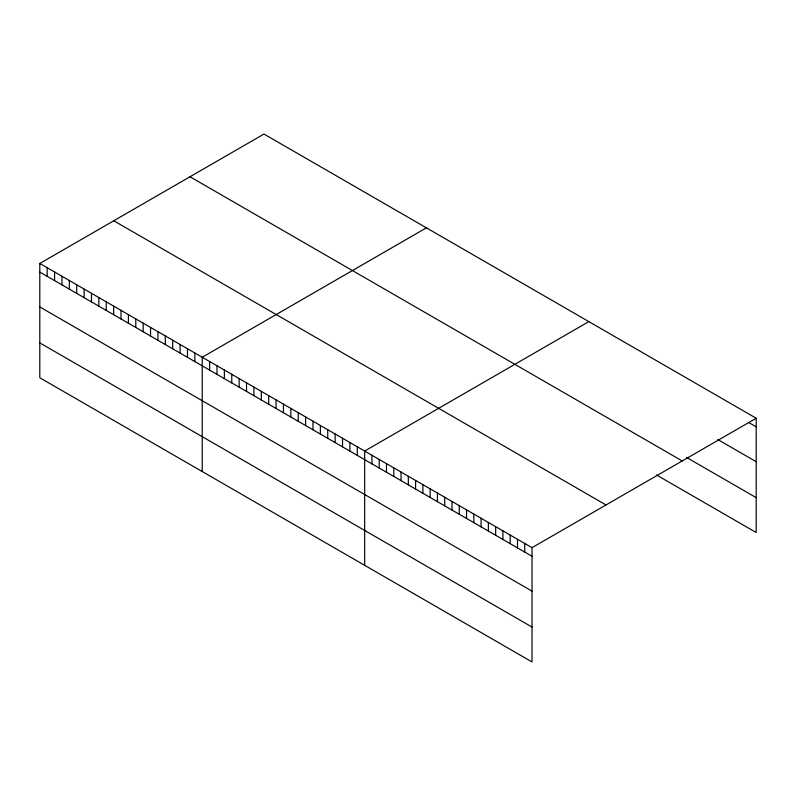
<?xml version="1.0" encoding="UTF-8"?>
<svg xmlns="http://www.w3.org/2000/svg" width="796" height="796" viewBox="0 0 796 796"><rect width="100%" height="100%" fill="white"/><g stroke="black" fill="none" stroke-linecap="round" stroke-linejoin="round"><path stroke-width="1.19" d="M39.8 263.476L532.027 547.668L532.027 661.944L39.8 377.762L39.8 263.476L263.974 134.056L756.2 418.238L756.2 532.524L656.411 474.913M426.407 227.835L202.234 357.255L202.234 471.54M588.841 321.614L364.668 451.043L364.668 565.319M532.027 547.668L756.2 418.238M748.927 422.636L756.2 426.835M717.743 439.511L756.2 461.71M686.55 457.441L756.2 497.649M189.995 176.762L682.222 460.954M113.778 220.771L606.005 504.953M39.8 272.073L532.027 556.265M39.8 306.948L532.027 591.139M39.8 342.887L532.027 627.069M524.753 543.459L524.753 552.066M517.48 539.26L517.48 547.857M510.196 535.061L510.196 543.658M502.923 530.862L502.923 539.459M495.649 526.663L495.649 535.26M488.366 522.455L488.366 531.051M481.092 518.256L481.092 526.852M473.819 514.057L473.819 522.654M466.546 509.858L466.546 518.455M459.262 505.649L459.262 514.256M451.989 501.45L451.989 510.047M444.715 497.251L444.715 505.848M437.432 493.052L437.432 501.649M430.158 488.853L430.158 497.45M422.885 484.645L422.885 493.251M415.602 480.446L415.602 489.043M408.328 476.247L408.328 484.844M401.055 472.048L401.055 480.645M393.781 467.849L393.781 476.446M386.498 463.64L386.498 472.237M379.224 459.441L379.224 468.038M371.951 455.242L371.951 463.839M357.285 446.775L357.285 455.372M349.902 442.516L349.902 451.113M342.519 438.248L342.519 446.855M335.136 433.989L335.136 442.586M327.753 429.731L327.753 438.327M320.37 425.462L320.37 434.059M312.987 421.203L312.987 429.8M305.604 416.935L305.604 425.532M298.221 412.676L298.221 421.273M290.839 408.408L290.839 417.014M283.456 404.149L283.456 412.746M276.073 399.89L276.073 408.487M268.69 395.622L268.69 404.219M261.307 391.363L261.307 399.96M253.924 387.095L253.924 395.702M246.541 382.836L246.541 391.433M239.148 378.578L239.148 387.174M231.765 374.309L231.765 382.906M224.382 370.05L224.382 378.647M217 365.782L217 374.379M209.617 361.523L209.617 370.12M194.851 352.996L194.851 361.593M187.468 348.738L187.468 357.334M180.085 344.469L180.085 353.066M172.702 340.21L172.702 348.807M165.319 335.942L165.319 344.539M157.936 331.683L157.936 340.28M150.553 327.415L150.553 336.021M143.171 323.156L143.171 331.753M135.788 318.897L135.788 327.494M128.405 314.629L128.405 323.226M121.022 310.37L121.022 318.967M113.639 306.102L113.639 314.709M106.246 301.843L106.246 310.44M98.863 297.585L98.863 306.181M91.48 293.316L91.48 301.913M84.097 289.057L84.097 297.654M76.715 284.789L76.715 293.386M69.332 280.53L69.332 289.127M61.949 276.262L61.949 284.868M54.566 272.003L54.566 280.6M47.183 267.745L47.183 276.341"/></g></svg>
